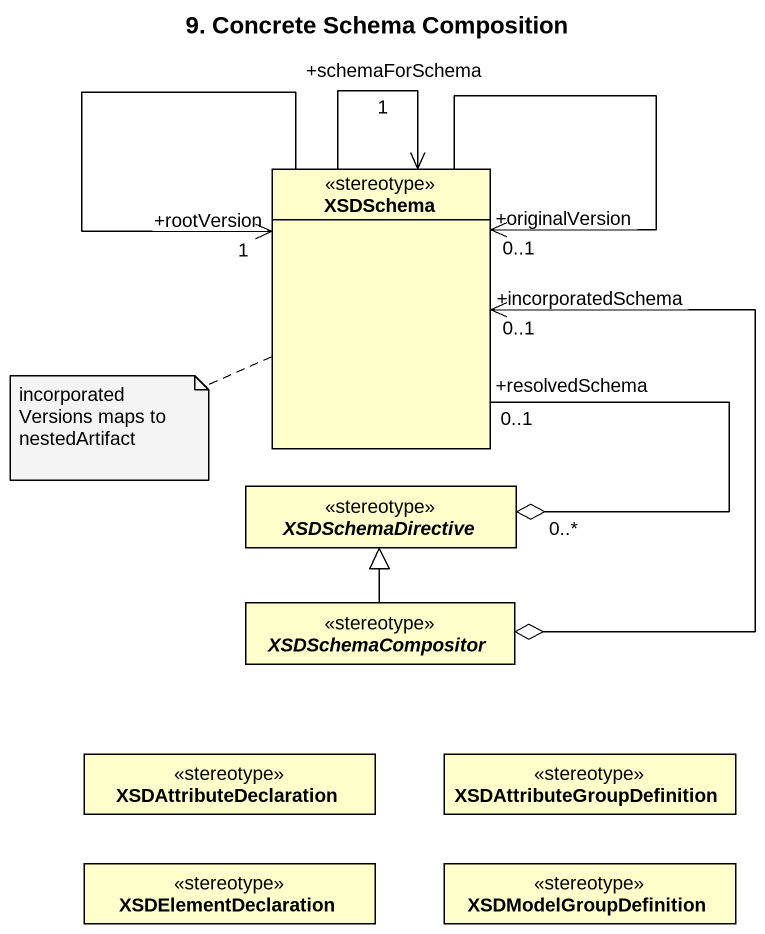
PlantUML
@startuml
title 9. Concrete Schema Composition
hide circle
hide empty members
class XSDSchema <<stereotype>>
abstract class XSDSchemaDirective <<stereotype>>
abstract class XSDSchemaCompositor <<stereotype>>
class XSDAttributeDeclaration <<stereotype>>
class XSDAttributeGroupDefinition <<stereotype>>
class XSDElementDeclaration <<stereotype>>
class XSDModelGroupDefinition <<stereotype>>
XSDSchema "+rootVersion\n1" <-- XSDSchema
XSDSchema "+originalVersion\n0..1" <-- XSDSchema
XSDSchema "+schemaForSchema\n1" <-- XSDSchema
XSDSchema "+resolvedSchema\n0..1" --o "0..*" XSDSchemaDirective
XSDSchema "+incorporatedSchema\n0..1" <--o XSDSchemaCompositor
XSDSchemaCompositor -up-|> XSDSchemaDirective
note left of XSDSchema : incorporatedVersions maps to nestedArtifact
@enduml
